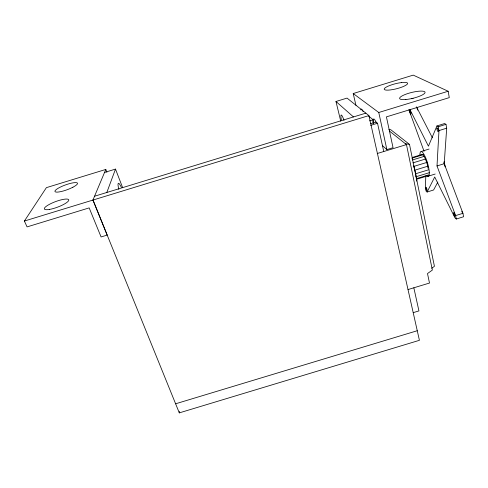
<?xml version="1.0" encoding="UTF-8"?>
<svg xmlns="http://www.w3.org/2000/svg" width="488" height="488" viewBox="0 0 488 488"><rect width="100%" height="100%" fill="white"/><g stroke="black" fill="none" stroke-linecap="round" stroke-linejoin="round"><path stroke-width="0.73" d="M340.752 121.219L335.976 101.486L347.047 98.094L368.91 115.589L419.418 340.313L179.297 412.879L179.328 411.36M425.81 175.839L425.39 187.947L426.048 191.046L427.104 192.028L433.612 189.978L437.834 182.061M436.925 125.959L444.611 123.531L445.965 124.336L446.697 128.167L444.208 163.694L462.941 213.305L463.6 216.745L456.292 219.039L455.615 215.598L437.004 165.957L438.986 130.601L438.236 126.776L436.925 125.959L428.433 146.174L409.975 109.647M106.829 192.467L115.497 169.092L104.517 172.459M92.927 200.092L105.804 169.434L46.39 187.648L24.4 221.04L27.06 226.902L89.17 207.894L101.083 236.948L107.195 235.082L92.97 200.043L179.297 412.879M427.104 192.028L434.716 177.004L454.956 217.8L456.292 219.039M431.734 268.248L434.424 266.308L409.493 144.393L390.76 129.716L388.857 129.387M438.236 126.776L445.965 124.336M438.986 130.601L446.697 128.167M421.12 151.542L429.086 149.035M437.004 165.957L444.208 163.694M427.982 176.29L435.186 174.027M455.615 215.598L462.941 213.305M355.947 105.371L353.214 93.531L413.238 75.121L448.161 91.25L449.283 97.63L386.417 116.87L393.041 147.705L386.874 149.59L382.427 145.589M94.55 196.231L365.847 113.143M353.214 93.531L378.767 112.496L448.161 91.25M24.4 221.04L368.91 115.589M369.562 120.865L373.18 119.755L368.501 115.992M370.551 123.696L376.004 122.031L377.517 123.244L383.757 151.524M370.648 125.349L377.517 123.244M377.212 153.525L406.474 144.588L432.362 270.065L427.5 273.567L429.489 283.046L408.041 289.549M412.305 157.453L422.407 154.367M411.835 158.197L423.45 154.653M412.354 159.985L424.017 156.422M412.885 162.882L425.481 159.039M413.488 166.506L427.506 162.23M414.58 170.245L427.891 166.188M415.319 173.85L428.598 169.8M415.678 176.851L429.513 172.63M416.221 178.687L428.537 174.93M416.319 179.334L429.287 175.381M413.226 312.643L418.936 310.911L413.836 287.792M175.607 403.796L417.264 330.73M405.345 143.692L409.493 144.393M389.32 130.949L406.474 144.588M335.976 101.486L353.465 116.931M416.471 106.811L432.429 137.854M105.804 169.434L106.903 172.252M115.497 169.092L122.598 187.551M424.072 151.323L408.895 109.69M378.767 112.496L386.874 149.59M373.326 123.488A9.925 1.86 74.6 0 1 373.113 120.53L373.277 119.438A9.925 1.86 74.6 0 1 376.242 122.604M360.809 109.91A9.205 1.598 74.7 0 1 363.139 111.612M411.823 98.771A13.054 3.074 -13.7 0 1 413.135 98.442M118.84 189.368A9.248 1.659 71.4 0 1 119.682 184.281L120.481 185.605A9.248 1.659 71.4 0 1 121.335 187.361M341.374 119.963A9.284 1.342 74.4 0 1 341.301 114.997A9.284 1.342 74.4 0 1 344.022 120.402M443.921 162.303A16.604 4.3 73.6 0 1 444.562 165.706M444.117 161.485A16.604 4.307 73.6 0 1 445.105 166.878M416.978 108.665A1.8 0.445 74.7 0 1 417.142 108.916M417.466 109.66A1.8 0.445 74.7 0 1 417.606 110.105M419.924 155.263A12.877 3.062 73.5 0 1 423.615 153.775A12.877 3.062 73.5 0 1 428.97 169.263A12.877 3.062 73.5 0 1 427.03 175.808M421.327 154.611A10.065 2.391 73.5 0 1 427.098 163.986M427.268 164.627A10.065 2.391 73.5 0 1 427.579 165.902M427.708 166.524A10.065 2.391 73.5 0 1 428.031 168.317M461.825 211.304A1.903 0.512 72.3 0 1 462.148 212.231M413.501 165.755A18.422 4.044 73.9 0 1 416.782 181.133M373.296 123.354A9.931 1.86 74.6 0 1 373.082 120.396M72.883 187.239L70.254 188.49A12.017 2.544 -20.1 0 1 56.218 192.095A12.017 2.544 -20.1 0 1 59.762 187.386L62.354 186.166A12.017 2.544 -20.1 0 1 76.219 182.628A12.017 2.544 -20.1 0 1 72.883 187.239M401.526 82.576L398.702 83.009A12.084 2.574 -14.3 0 0 385.026 87.919A12.084 2.574 -14.3 0 0 390.095 89.975L392.962 89.542A12.084 2.574 -14.3 0 0 406.833 84.589A12.084 2.574 -14.3 0 0 401.526 82.576M49.398 209.444A13.017 2.946 -20.5 0 0 68.741 200.397A13.017 2.946 -20.5 0 0 51.575 203.27A13.017 2.946 -20.5 0 0 49.398 209.444M405.863 99.503A13.097 2.983 -13.8 0 0 425.079 92.421A13.097 2.983 -13.8 0 0 406.077 94.141A13.097 2.983 -13.8 0 0 405.863 99.503M436.943 128.869A2.013 0.543 74.3 0 0 438.2 131.705A2.013 0.543 74.3 0 0 437.87 128.722A2.013 0.543 74.3 0 0 436.943 128.869M409.731 111.252A1.8 0.427 74.6 0 0 410.713 114.101A1.8 0.427 74.6 0 0 410.628 111.831A1.8 0.427 74.6 0 0 409.731 111.252M425.853 188.039A1.702 0.39 73 0 0 426.902 190.546A1.702 0.39 73 0 0 426.597 188.161A1.702 0.39 73 0 0 425.853 188.039M453.559 213.347A1.903 0.488 72.3 0 0 454.779 216.196A1.903 0.488 72.3 0 0 454.517 213.604A1.903 0.488 72.3 0 0 453.559 213.347"/></g></svg>
